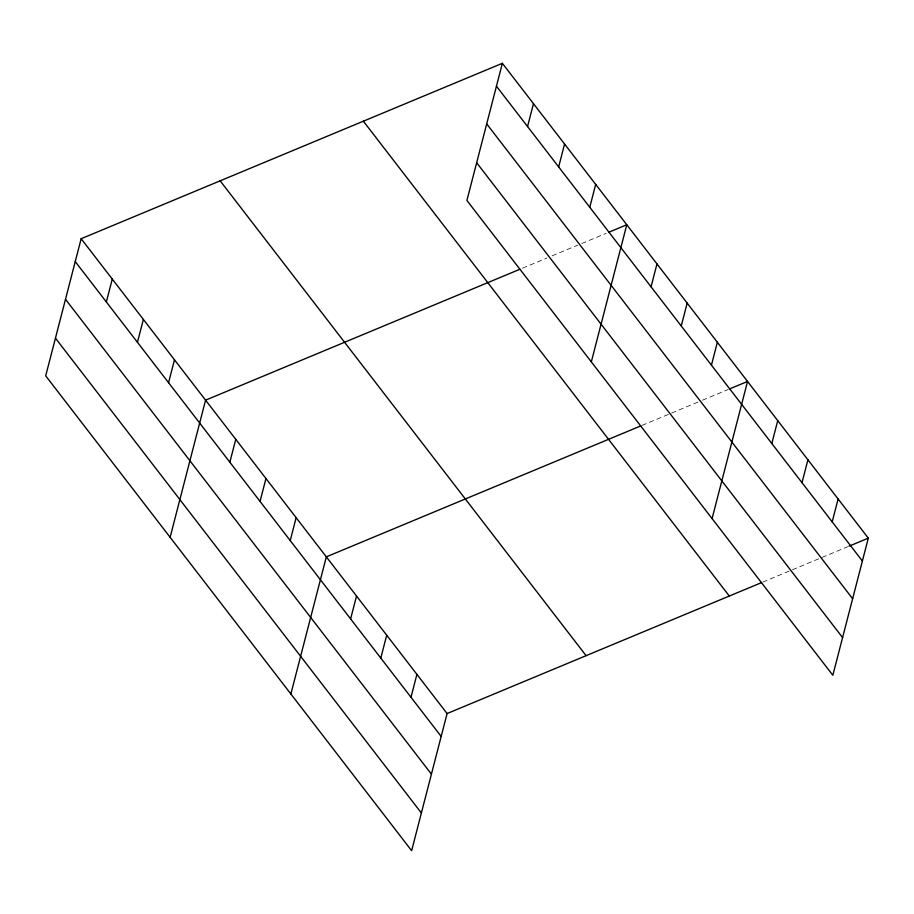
<?xml version="1.0" encoding="UTF-8"?>
<svg xmlns="http://www.w3.org/2000/svg" width="914" height="914" viewBox="0 0 914 914"><rect width="100%" height="100%" fill="white"/><g stroke="black" fill="none" stroke-linecap="round" stroke-linejoin="round"><path stroke-width="0.69" stroke-dasharray="4.57 3.43" d="M522.534 268.168L546.995 257.988M552.136 255.84L577.877 245.123M581.738 243.512L606.199 233.333M642.005 425.398L670.328 413.608M671.607 413.071L698.639 401.817M702.5 400.206L728.241 389.49M762.767 582.104L791.078 570.313M792.369 569.776L819.39 558.523M821.972 557.449L847.712 546.732"/><path stroke-width="1.37" d="M81.163 238.714L45.7 375.848L411.631 850.694L447.095 713.56L81.163 238.714L502.369 63.306L868.3 538.152L832.837 675.286L466.905 200.44L502.369 63.306M106.355 301.963L112.273 279.078M137.454 342.316L143.372 319.432M168.564 382.68L174.483 359.796M170.118 537.295L205.581 400.161L519.963 269.242M229.848 462.221L235.766 439.337M260.044 501.398L265.963 478.513M290.229 540.562L296.147 517.678M290.869 693.989L326.332 556.855L640.725 425.935M350.61 618.915L356.529 596.031M380.795 658.091L386.713 635.207M527.561 126.555L533.479 103.67M410.992 697.268L416.91 674.383M558.66 166.919L564.578 144.035M589.77 207.272L595.688 184.388M591.324 361.887L626.787 224.753L608.77 232.259M651.054 286.813L656.972 263.929M681.25 325.99L687.168 303.105M711.435 365.166L717.353 342.282M712.075 518.592L747.549 381.458L729.521 388.953M771.816 443.507L777.734 420.623M802.001 482.683L807.919 459.799M832.197 521.86L838.115 498.975M447.095 713.56L761.476 582.641M848.992 546.195L868.3 538.152M496.451 86.19L862.382 561.036M486.705 123.893L852.636 598.739M476.662 162.738L842.582 637.584M363.372 121.196L729.303 596.031M220.16 180.823L586.091 655.669M75.245 261.598L441.176 736.444M65.5 299.301L431.419 774.147M55.446 338.146L421.377 812.992"/></g></svg>
